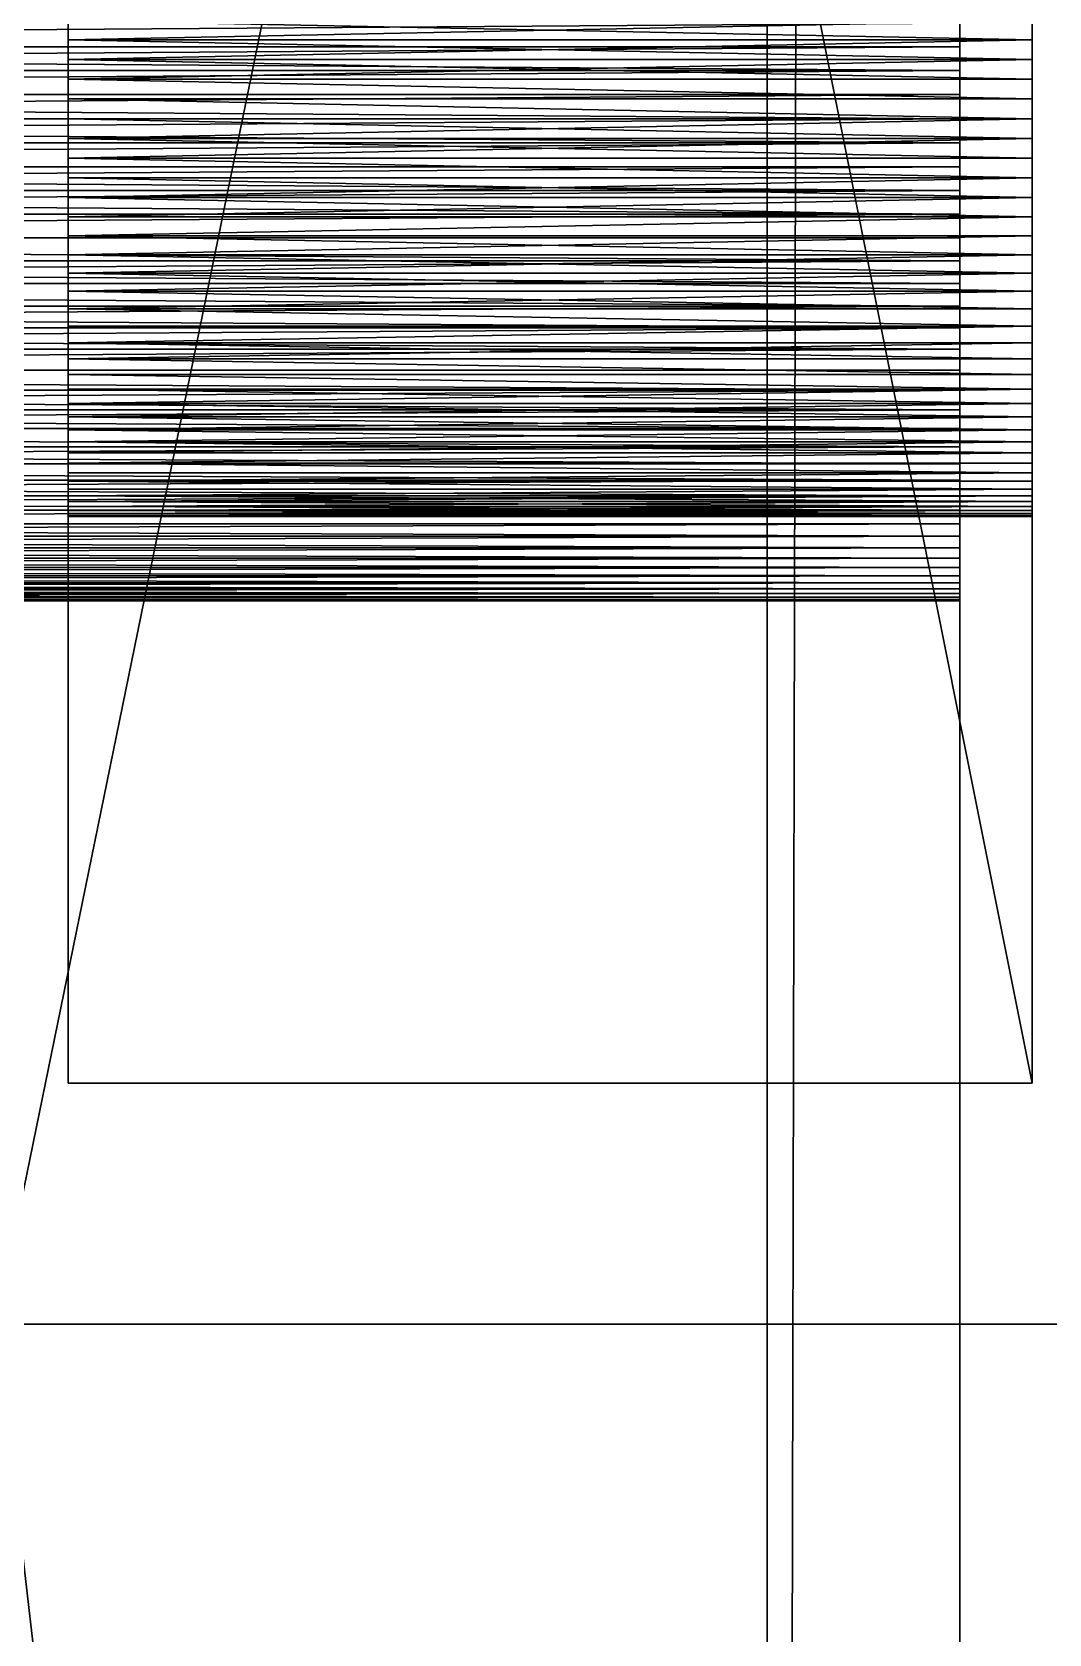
# Model space of a CAD drawing. Header units: millimetres. Extents: x 0 to 520, y -2 to 382.
# Drawn here: x 506.15 to 510.37, y 57.72 to 64.36 of the extents above; entities that cross this region are included whole.
import ezdxf

# ---------------------------------------------------------------- set-up
doc = ezdxf.new("R2010")
doc.units = ezdxf.units.MM

msp = doc.modelspace()

# ---------------------------------------------------------------- linework, layer by layer
at = {"layer": 'BRASS', "color": 52}
for points in [[(499.5, 359.5, 90), (520, 380, 90), (499.5, 20.5, 90)], [(499.5, 20.5, 90), (520, 380, 90), (520, 0, 90)], [(520, 380, 98), (510, 370, 98), (510, 10, 98)], [(520, 380, 98), (510, 10, 98), (520, 0, 98)], [(510, 370, 102.2), (509.2, 369.2, 102.2), (509.2, 10.8, 102.2)], [(510, 370, 102.2), (509.2, 10.8, 102.2), (510, 10, 102.2)], [(510, 10, 102.2), (510, 10, 98), (510, 370, 98)], [(510, 10, 102.2), (510, 370, 98), (510, 370, 102.2)], [(509.2, 369.2, 103), (10.8, 369.2, 103), (10.8, 10.8, 103)], [(509.2, 369.2, 103), (10.8, 10.8, 103), (509.2, 10.8, 103)], [(509.2, 10.8, 103), (509.2, 10.8, 102.2), (509.2, 369.2, 102.2)], [(509.2, 10.8, 103), (509.2, 369.2, 102.2), (509.2, 369.2, 103)], [(510.3, 60, 85), (510.3, 80, 85), (506.3, 80, 85)], [(506.3, 60, 85), (510.3, 60, 85), (506.3, 80, 85)], [(510.3, 80, 69), (510.3, 60, 69), (506.3, 80, 69)], [(510.3, 60, 69), (506.3, 60, 69), (506.3, 80, 69)], [(506.3, 80, 69), (506.3, 60, 69), (506.3, 64.3269, 70.3827)], [(506.3, 80, 69), (506.3, 64.3269, 70.3827), (506.3, 75.6731, 70.3827)], [(506.3, 80, 85), (506.3, 64.8604, 73.4079), (506.3, 60, 85)], [(510.3, 60, 69), (510.3, 80, 69), (510.3, 64.3269, 70.3827)], [(510.3, 64.3269, 70.3827), (510.3, 80, 69), (510.3, 75.6731, 70.3827)], [(510.3, 64.8604, 73.4079), (510.3, 80, 85), (510.3, 60, 85)], [(506.3, 75.6731, 70.3827), (506.3, 64.3269, 70.3827), (506.3, 64.4071, 70.401)], [(510.3, 64.3269, 70.3827), (510.3, 75.6731, 70.3827), (510.3, 64.4071, 70.401)], [(506.3, 60, 85), (506.3, 64.8604, 73.4079), (506.3, 64.7891, 73.4491)], [(510.3, 64.8604, 73.4079), (510.3, 60, 85), (510.3, 64.7891, 73.4491)], [(506.3, 60, 85), (506.3, 64.7891, 73.4491), (506.3, 64.7159, 73.4866)], [(510.3, 64.7891, 73.4491), (510.3, 60, 85), (510.3, 64.7159, 73.4866)], [(506.3, 60, 85), (506.3, 64.7159, 73.4866), (506.3, 64.6409, 73.5204)], [(510.3, 64.7159, 73.4866), (510.3, 60, 85), (510.3, 64.6409, 73.5204)], [(506.3, 60, 85), (506.3, 64.6409, 73.5204), (506.3, 64.5643, 73.5505)], [(510.3, 64.6409, 73.5204), (510.3, 60, 85), (510.3, 64.5643, 73.5505)], [(506.3, 60, 85), (506.3, 64.5643, 73.5505), (506.3, 64.4863, 73.5767)], [(510.3, 64.5643, 73.5505), (510.3, 60, 85), (510.3, 64.4863, 73.5767)], [(506.3, 60, 85), (506.3, 64.4863, 73.5767), (506.3, 64.4071, 73.599)], [(510.3, 64.4863, 73.5767), (510.3, 60, 85), (510.3, 64.4071, 73.599)], [(510.3, 64.3269, 73.6173), (506.3, 64.4071, 73.599), (510.3, 64.4071, 73.599)], [(506.3, 64.3269, 73.6173), (506.3, 64.4071, 73.599), (510.3, 64.3269, 73.6173)], [(510.3, 64.4071, 70.401), (506.3, 64.3269, 70.3827), (510.3, 64.3269, 70.3827)], [(506.3, 64.4071, 70.401), (506.3, 64.3269, 70.3827), (510.3, 64.4071, 70.401)], [(506.3, 60, 85), (506.3, 64.4071, 73.599), (506.3, 64.3269, 73.6173)], [(510.3, 64.4071, 73.599), (510.3, 60, 85), (510.3, 64.3269, 73.6173)], [(510.3, 64.2459, 73.6316), (506.3, 64.3269, 73.6173), (510.3, 64.3269, 73.6173)], [(506.3, 64.2459, 73.6316), (506.3, 64.3269, 73.6173), (510.3, 64.2459, 73.6316)], [(510.3, 64.3269, 70.3827), (506.3, 64.2459, 70.3684), (510.3, 64.2459, 70.3684)], [(506.3, 64.3269, 70.3827), (506.3, 64.2459, 70.3684), (510.3, 64.3269, 70.3827)], [(506.3, 64.3269, 70.3827), (506.3, 60, 69), (506.3, 64.2459, 70.3684)], [(506.3, 60, 85), (506.3, 64.3269, 73.6173), (506.3, 64.2459, 73.6316)], [(510.3, 60, 69), (510.3, 64.3269, 70.3827), (510.3, 64.2459, 70.3684)], [(510.3, 64.3269, 73.6173), (510.3, 60, 85), (510.3, 64.2459, 73.6316)], [(510.3, 64.1643, 73.6418), (506.3, 64.2459, 73.6316), (510.3, 64.2459, 73.6316)], [(506.3, 64.1643, 73.6418), (506.3, 64.2459, 73.6316), (510.3, 64.1643, 73.6418)], [(510.3, 64.2459, 70.3684), (506.3, 64.1643, 70.3582), (510.3, 64.1643, 70.3582)], [(506.3, 64.2459, 70.3684), (506.3, 64.1643, 70.3582), (510.3, 64.2459, 70.3684)], [(506.3, 64.2459, 70.3684), (506.3, 60, 69), (506.3, 64.1643, 70.3582)], [(506.3, 60, 85), (506.3, 64.2459, 73.6316), (506.3, 64.1643, 73.6418)], [(510.3, 60, 69), (510.3, 64.2459, 70.3684), (510.3, 64.1643, 70.3582)], [(510.3, 64.2459, 73.6316), (510.3, 60, 85), (510.3, 64.1643, 73.6418)], [(510.3, 64.0822, 73.6479), (506.3, 64.1643, 73.6418), (510.3, 64.1643, 73.6418)], [(506.3, 64.0822, 73.6479), (506.3, 64.1643, 73.6418), (510.3, 64.0822, 73.6479)], [(510.3, 64.1643, 70.3582), (506.3, 64.1643, 70.3582), (510.3, 64.0822, 70.3521)], [(506.3, 64.1643, 70.3582), (506.3, 64.0822, 70.3521), (510.3, 64.0822, 70.3521)], [(506.3, 64.1643, 70.3582), (506.3, 60, 69), (506.3, 64.0822, 70.3521)], [(506.3, 60, 85), (506.3, 64.1643, 73.6418), (506.3, 64.0822, 73.6479)], [(510.3, 60, 69), (510.3, 64.1643, 70.3582), (510.3, 64.0822, 70.3521)], [(510.3, 64.1643, 73.6418), (510.3, 60, 85), (510.3, 64.0822, 73.6479)], [(506.3, 64, 73.65), (506.3, 64.0822, 73.6479), (510.3, 64, 73.65)], [(510.3, 64, 73.65), (506.3, 64.0822, 73.6479), (510.3, 64.0822, 73.6479)], [(510.3, 64.0822, 70.3521), (506.3, 64.0822, 70.3521), (510.3, 64, 70.35)], [(506.3, 64.0822, 70.3521), (506.3, 64, 70.35), (510.3, 64, 70.35)], [(506.3, 64.0822, 70.3521), (506.3, 60, 69), (506.3, 64, 70.35)], [(506.3, 60, 85), (506.3, 64.0822, 73.6479), (506.3, 64, 73.65)], [(510.3, 60, 69), (510.3, 64.0822, 70.3521), (510.3, 64, 70.35)], [(510.3, 64.0822, 73.6479), (510.3, 60, 85), (510.3, 64, 73.65)], [(506.3, 64, 70.35), (506.3, 63.9178, 70.3521), (510.3, 64, 70.35)], [(510.3, 64, 70.35), (506.3, 63.9178, 70.3521), (510.3, 63.9178, 70.3521)], [(510.3, 63.9178, 73.6479), (506.3, 64, 73.65), (510.3, 64, 73.65)], [(506.3, 63.9178, 73.6479), (506.3, 64, 73.65), (510.3, 63.9178, 73.6479)], [(506.3, 64, 70.35), (506.3, 60, 69), (506.3, 63.9178, 70.3521)], [(506.3, 60, 85), (506.3, 64, 73.65), (506.3, 63.9178, 73.6479)], [(510.3, 60, 69), (510.3, 64, 70.35), (510.3, 63.9178, 70.3521)], [(510.3, 64, 73.65), (510.3, 60, 85), (510.3, 63.9178, 73.6479)], [(506.3, 63.9178, 70.3521), (506.3, 63.8357, 70.3582), (510.3, 63.9178, 70.3521)], [(510.3, 63.9178, 70.3521), (506.3, 63.8357, 70.3582), (510.3, 63.8357, 70.3582)], [(506.3, 63.8357, 73.6418), (506.3, 63.9178, 73.6479), (510.3, 63.8357, 73.6418)], [(510.3, 63.8357, 73.6418), (506.3, 63.9178, 73.6479), (510.3, 63.9178, 73.6479)], [(506.3, 63.9178, 70.3521), (506.3, 60, 69), (506.3, 63.8357, 70.3582)], [(506.3, 60, 85), (506.3, 63.9178, 73.6479), (506.3, 63.8357, 73.6418)], [(510.3, 60, 69), (510.3, 63.9178, 70.3521), (510.3, 63.8357, 70.3582)], [(510.3, 63.9178, 73.6479), (510.3, 60, 85), (510.3, 63.8357, 73.6418)], [(510.3, 63.8357, 70.3582), (506.3, 63.8357, 70.3582), (510.3, 63.7541, 70.3684)], [(506.3, 63.8357, 70.3582), (506.3, 63.7541, 70.3684), (510.3, 63.7541, 70.3684)], [(510.3, 63.7541, 73.6316), (506.3, 63.8357, 73.6418), (510.3, 63.8357, 73.6418)], [(506.3, 63.7541, 73.6316), (506.3, 63.8357, 73.6418), (510.3, 63.7541, 73.6316)], [(506.3, 63.8357, 70.3582), (506.3, 60, 69), (506.3, 63.7541, 70.3684)], [(506.3, 60, 85), (506.3, 63.8357, 73.6418), (506.3, 63.7541, 73.6316)], [(510.3, 60, 69), (510.3, 63.8357, 70.3582), (510.3, 63.7541, 70.3684)], [(510.3, 63.8357, 73.6418), (510.3, 60, 85), (510.3, 63.7541, 73.6316)], [(506.3, 63.7541, 70.3684), (506.3, 63.6731, 70.3827), (510.3, 63.7541, 70.3684)], [(510.3, 63.7541, 70.3684), (506.3, 63.6731, 70.3827), (510.3, 63.6731, 70.3827)], [(506.3, 63.6731, 73.6173), (506.3, 63.7541, 73.6316), (510.3, 63.6731, 73.6173)], [(510.3, 63.6731, 73.6173), (506.3, 63.7541, 73.6316), (510.3, 63.7541, 73.6316)], [(506.3, 63.7541, 70.3684), (506.3, 60, 69), (506.3, 63.6731, 70.3827)], [(506.3, 60, 85), (506.3, 63.7541, 73.6316), (506.3, 63.6731, 73.6173)], [(510.3, 60, 69), (510.3, 63.7541, 70.3684), (510.3, 63.6731, 70.3827)], [(510.3, 63.7541, 73.6316), (510.3, 60, 85), (510.3, 63.6731, 73.6173)], [(506.3, 63.6731, 70.3827), (506.3, 63.5929, 70.401), (510.3, 63.6731, 70.3827)], [(510.3, 63.6731, 70.3827), (506.3, 63.5929, 70.401), (510.3, 63.5929, 70.401)], [(506.3, 63.5929, 73.599), (506.3, 63.6731, 73.6173), (510.3, 63.5929, 73.599)], [(510.3, 63.5929, 73.599), (506.3, 63.6731, 73.6173), (510.3, 63.6731, 73.6173)], [(506.3, 63.6731, 70.3827), (506.3, 60, 69), (506.3, 63.5929, 70.401)], [(506.3, 60, 85), (506.3, 63.6731, 73.6173), (506.3, 63.5929, 73.599)], [(510.3, 60, 69), (510.3, 63.6731, 70.3827), (510.3, 63.5929, 70.401)], [(510.3, 63.6731, 73.6173), (510.3, 60, 85), (510.3, 63.5929, 73.599)], [(506.3, 63.5929, 70.401), (506.3, 63.5137, 70.4233), (510.3, 63.5929, 70.401)], [(510.3, 63.5929, 70.401), (506.3, 63.5137, 70.4233), (510.3, 63.5137, 70.4233)], [(510.3, 63.5137, 73.5767), (506.3, 63.5137, 73.5767), (510.3, 63.5929, 73.599)], [(506.3, 63.5137, 73.5767), (506.3, 63.5929, 73.599), (510.3, 63.5929, 73.599)], [(506.3, 63.5929, 70.401), (506.3, 60, 69), (506.3, 63.5137, 70.4233)], [(506.3, 60, 85), (506.3, 63.5929, 73.599), (506.3, 63.5137, 73.5767)], [(510.3, 60, 69), (510.3, 63.5929, 70.401), (510.3, 63.5137, 70.4233)], [(510.3, 63.5929, 73.599), (510.3, 60, 85), (510.3, 63.5137, 73.5767)], [(506.3, 63.5137, 70.4233), (506.3, 63.4357, 70.4495), (510.3, 63.5137, 70.4233)], [(510.3, 63.5137, 70.4233), (506.3, 63.4357, 70.4495), (510.3, 63.4357, 70.4495)], [(506.3, 63.4357, 73.5505), (506.3, 63.5137, 73.5767), (510.3, 63.4357, 73.5505)], [(510.3, 63.4357, 73.5505), (506.3, 63.5137, 73.5767), (510.3, 63.5137, 73.5767)], [(506.3, 63.5137, 70.4233), (506.3, 60, 69), (506.3, 63.4357, 70.4495)], [(506.3, 60, 85), (506.3, 63.5137, 73.5767), (506.3, 63.4357, 73.5505)], [(510.3, 60, 69), (510.3, 63.5137, 70.4233), (510.3, 63.4357, 70.4495)], [(510.3, 63.5137, 73.5767), (510.3, 60, 85), (510.3, 63.4357, 73.5505)], [(506.3, 63.4357, 70.4495), (506.3, 63.3591, 70.4796), (510.3, 63.4357, 70.4495)], [(510.3, 63.4357, 70.4495), (506.3, 63.3591, 70.4796), (510.3, 63.3591, 70.4796)], [(506.3, 63.3591, 73.5204), (506.3, 63.4357, 73.5505), (510.3, 63.3591, 73.5204)], [(510.3, 63.3591, 73.5204), (506.3, 63.4357, 73.5505), (510.3, 63.4357, 73.5505)], [(506.3, 63.4357, 70.4495), (506.3, 60, 69), (506.3, 63.3591, 70.4796)], [(506.3, 60, 85), (506.3, 63.4357, 73.5505), (506.3, 63.3591, 73.5204)], [(510.3, 60, 69), (510.3, 63.4357, 70.4495), (510.3, 63.3591, 70.4796)], [(510.3, 63.4357, 73.5505), (510.3, 60, 85), (510.3, 63.3591, 73.5204)], [(510.3, 63.3591, 70.4796), (506.3, 63.3591, 70.4796), (510.3, 63.2841, 70.5134)], [(506.3, 63.3591, 70.4796), (506.3, 63.2841, 70.5134), (510.3, 63.2841, 70.5134)], [(510.3, 63.2841, 73.4866), (506.3, 63.2841, 73.4866), (510.3, 63.3591, 73.5204)], [(506.3, 63.2841, 73.4866), (506.3, 63.3591, 73.5204), (510.3, 63.3591, 73.5204)], [(506.3, 63.3591, 70.4796), (506.3, 60, 69), (506.3, 63.2841, 70.5134)], [(506.3, 60, 85), (506.3, 63.3591, 73.5204), (506.3, 63.2841, 73.4866)], [(510.3, 60, 69), (510.3, 63.3591, 70.4796), (510.3, 63.2841, 70.5134)], [(510.3, 63.3591, 73.5204), (510.3, 60, 85), (510.3, 63.2841, 73.4866)], [(506.3, 63.2841, 70.5134), (506.3, 63.2109, 70.5509), (510.3, 63.2841, 70.5134)], [(510.3, 63.2841, 70.5134), (506.3, 63.2109, 70.5509), (510.3, 63.2109, 70.5509)], [(506.3, 63.2109, 73.4491), (506.3, 63.2841, 73.4866), (510.3, 63.2109, 73.4491)], [(510.3, 63.2109, 73.4491), (506.3, 63.2841, 73.4866), (510.3, 63.2841, 73.4866)], [(506.3, 63.2841, 70.5134), (506.3, 60, 69), (506.3, 63.2109, 70.5509)], [(506.3, 60, 85), (506.3, 63.2841, 73.4866), (506.3, 63.2109, 73.4491)], [(510.3, 60, 69), (510.3, 63.2841, 70.5134), (510.3, 63.2109, 70.5509)], [(510.3, 63.2841, 73.4866), (510.3, 60, 85), (510.3, 63.2109, 73.4491)], [(510.3, 63.2109, 70.5509), (506.3, 63.2109, 70.5509), (510.3, 63.1396, 70.5921)], [(506.3, 63.2109, 70.5509), (506.3, 63.1396, 70.5921), (510.3, 63.1396, 70.5921)], [(506.3, 63.1396, 73.4079), (506.3, 63.2109, 73.4491), (510.3, 63.1396, 73.4079)], [(510.3, 63.1396, 73.4079), (506.3, 63.2109, 73.4491), (510.3, 63.2109, 73.4491)], [(506.3, 63.2109, 70.5509), (506.3, 60, 69), (506.3, 63.1396, 70.5921)], [(506.3, 60, 85), (506.3, 63.2109, 73.4491), (506.3, 63.1396, 73.4079)], [(510.3, 60, 69), (510.3, 63.2109, 70.5509), (510.3, 63.1396, 70.5921)], [(510.3, 63.2109, 73.4491), (510.3, 60, 85), (510.3, 63.1396, 73.4079)], [(510.3, 63.1396, 70.5921), (506.3, 63.0705, 70.6367), (510.3, 63.0705, 70.6367)], [(506.3, 63.1396, 70.5921), (506.3, 63.0705, 70.6367), (510.3, 63.1396, 70.5921)], [(510.3, 63.0705, 73.3633), (506.3, 63.0705, 73.3633), (510.3, 63.1396, 73.4079)], [(506.3, 63.0705, 73.3633), (506.3, 63.1396, 73.4079), (510.3, 63.1396, 73.4079)], [(506.3, 63.1396, 70.5921), (506.3, 60, 69), (506.3, 63.0705, 70.6367)], [(506.3, 60, 85), (506.3, 63.1396, 73.4079), (506.3, 63.0705, 73.3633)], [(510.3, 60, 69), (510.3, 63.1396, 70.5921), (510.3, 63.0705, 70.6367)], [(510.3, 63.1396, 73.4079), (510.3, 60, 85), (510.3, 63.0705, 73.3633)], [(510.3, 63.0705, 70.6367), (506.3, 63.0037, 70.6847), (510.3, 63.0037, 70.6847)], [(506.3, 63.0705, 70.6367), (506.3, 63.0037, 70.6847), (510.3, 63.0705, 70.6367)], [(506.3, 63.0037, 73.3153), (506.3, 63.0705, 73.3633), (510.3, 63.0037, 73.3153)], [(510.3, 63.0037, 73.3153), (506.3, 63.0705, 73.3633), (510.3, 63.0705, 73.3633)], [(506.3, 63.0705, 70.6367), (506.3, 60, 69), (506.3, 63.0037, 70.6847)], [(506.3, 60, 85), (506.3, 63.0705, 73.3633), (506.3, 63.0037, 73.3153)], [(510.3, 60, 69), (510.3, 63.0705, 70.6367), (510.3, 63.0037, 70.6847)], [(510.3, 63.0705, 73.3633), (510.3, 60, 85), (510.3, 63.0037, 73.3153)], [(510.3, 63.0037, 70.6847), (506.3, 63.0037, 70.6847), (510.3, 62.9394, 70.736)], [(506.3, 63.0037, 70.6847), (506.3, 62.9394, 70.736), (510.3, 62.9394, 70.736)], [(506.3, 62.9394, 73.264), (506.3, 63.0037, 73.3153), (510.3, 62.9394, 73.264)], [(510.3, 62.9394, 73.264), (506.3, 63.0037, 73.3153), (510.3, 63.0037, 73.3153)], [(506.3, 63.0037, 70.6847), (506.3, 60, 69), (506.3, 62.9394, 70.736)], [(506.3, 60, 85), (506.3, 63.0037, 73.3153), (506.3, 62.9394, 73.264)], [(510.3, 60, 69), (510.3, 63.0037, 70.6847), (510.3, 62.9394, 70.736)], [(510.3, 63.0037, 73.3153), (510.3, 60, 85), (510.3, 62.9394, 73.264)], [(510.3, 62.9394, 70.736), (506.3, 62.9394, 70.736), (510.3, 62.8777, 70.7905)], [(506.3, 62.9394, 70.736), (506.3, 62.8777, 70.7905), (510.3, 62.8777, 70.7905)], [(506.3, 62.8777, 73.2095), (506.3, 62.9394, 73.264), (510.3, 62.8777, 73.2095)], [(510.3, 62.8777, 73.2095), (506.3, 62.9394, 73.264), (510.3, 62.9394, 73.264)], [(506.3, 62.9394, 70.736), (506.3, 60, 69), (506.3, 62.8777, 70.7905)], [(506.3, 60, 85), (506.3, 62.9394, 73.264), (506.3, 62.8777, 73.2095)], [(510.3, 60, 69), (510.3, 62.9394, 70.736), (510.3, 62.8777, 70.7905)], [(510.3, 62.9394, 73.264), (510.3, 60, 85), (510.3, 62.8777, 73.2095)], [(510.3, 62.8777, 70.7905), (506.3, 62.8188, 70.8479), (510.3, 62.8188, 70.8479)], [(506.3, 62.8777, 70.7905), (506.3, 62.8188, 70.8479), (510.3, 62.8777, 70.7905)], [(510.3, 62.8188, 73.1521), (506.3, 62.8777, 73.2095), (510.3, 62.8777, 73.2095)], [(506.3, 62.8188, 73.1521), (506.3, 62.8777, 73.2095), (510.3, 62.8188, 73.1521)], [(506.3, 62.8777, 70.7905), (506.3, 60, 69), (506.3, 62.8188, 70.8479)], [(506.3, 60, 85), (506.3, 62.8777, 73.2095), (506.3, 62.8188, 73.1521)], [(510.3, 60, 69), (510.3, 62.8777, 70.7905), (510.3, 62.8188, 70.8479)], [(510.3, 62.8777, 73.2095), (510.3, 60, 85), (510.3, 62.8188, 73.1521)], [(510.3, 62.8188, 70.8479), (506.3, 62.7629, 70.9082), (510.3, 62.7629, 70.9082)], [(506.3, 62.8188, 70.8479), (506.3, 62.7629, 70.9082), (510.3, 62.8188, 70.8479)], [(510.3, 62.7629, 73.0918), (506.3, 62.8188, 73.1521), (510.3, 62.8188, 73.1521)], [(506.3, 62.7629, 73.0918), (506.3, 62.8188, 73.1521), (510.3, 62.7629, 73.0918)], [(506.3, 62.7629, 70.9082), (506.3, 62.8188, 70.8479), (506.3, 60, 69)], [(506.3, 60, 85), (506.3, 62.8188, 73.1521), (506.3, 62.7629, 73.0918)], [(510.3, 62.8188, 70.8479), (510.3, 62.7629, 70.9082), (510.3, 60, 69)], [(510.3, 62.8188, 73.1521), (510.3, 60, 85), (510.3, 62.7629, 73.0918)], [(510.3, 62.7629, 70.9082), (506.3, 62.71, 70.9712), (510.3, 62.71, 70.9712)], [(506.3, 62.7629, 70.9082), (506.3, 62.71, 70.9712), (510.3, 62.7629, 70.9082)], [(510.3, 62.71, 73.0288), (506.3, 62.7629, 73.0918), (510.3, 62.7629, 73.0918)], [(506.3, 62.71, 73.0288), (506.3, 62.7629, 73.0918), (510.3, 62.71, 73.0288)], [(506.3, 62.71, 70.9712), (506.3, 62.7629, 70.9082), (506.3, 60, 69)], [(506.3, 60, 85), (506.3, 62.7629, 73.0918), (506.3, 62.71, 73.0288)], [(510.3, 62.7629, 70.9082), (510.3, 62.71, 70.9712), (510.3, 60, 69)], [(510.3, 62.7629, 73.0918), (510.3, 60, 85), (510.3, 62.71, 73.0288)], [(510.3, 62.71, 70.9712), (506.3, 62.6603, 71.0368), (510.3, 62.6603, 71.0368)], [(506.3, 62.71, 70.9712), (506.3, 62.6603, 71.0368), (510.3, 62.71, 70.9712)], [(510.3, 62.6603, 72.9632), (506.3, 62.71, 73.0288), (510.3, 62.71, 73.0288)], [(506.3, 62.6603, 72.9632), (506.3, 62.71, 73.0288), (510.3, 62.6603, 72.9632)], [(506.3, 62.6603, 71.0368), (506.3, 62.71, 70.9712), (506.3, 60, 69)], [(506.3, 60, 85), (506.3, 62.71, 73.0288), (506.3, 62.6603, 72.9632)], [(510.3, 62.6603, 71.0368), (506.3, 62.614, 71.1048), (510.3, 62.614, 71.1048)], [(506.3, 62.6603, 71.0368), (506.3, 62.614, 71.1048), (510.3, 62.6603, 71.0368)], [(510.3, 62.614, 72.8952), (506.3, 62.6603, 72.9632), (510.3, 62.6603, 72.9632)], [(506.3, 62.614, 72.8952), (506.3, 62.6603, 72.9632), (510.3, 62.614, 72.8952)], [(506.3, 62.614, 71.1048), (506.3, 62.6603, 71.0368), (506.3, 60, 69)], [(506.3, 60, 85), (506.3, 62.6603, 72.9632), (506.3, 62.614, 72.8952)], [(510.3, 62.71, 70.9712), (510.3, 62.6603, 71.0368), (510.3, 60, 69)], [(510.3, 62.71, 73.0288), (510.3, 60, 85), (510.3, 62.6603, 72.9632)], [(510.3, 62.6603, 71.0368), (510.3, 62.614, 71.1048), (510.3, 60, 69)], [(510.3, 62.6603, 72.9632), (510.3, 60, 85), (510.3, 62.614, 72.8952)], [(510.3, 62.614, 71.1048), (506.3, 62.5711, 71.175), (510.3, 62.5711, 71.175)], [(506.3, 62.614, 71.1048), (506.3, 62.5711, 71.175), (510.3, 62.614, 71.1048)], [(510.3, 62.5711, 72.825), (506.3, 62.5711, 72.825), (510.3, 62.614, 72.8952)], [(506.3, 62.5711, 72.825), (506.3, 62.614, 72.8952), (510.3, 62.614, 72.8952)], [(506.3, 62.5711, 71.175), (506.3, 62.614, 71.1048), (506.3, 60, 69)], [(506.3, 60, 85), (506.3, 62.614, 72.8952), (506.3, 62.5711, 72.825)], [(510.3, 62.614, 71.1048), (510.3, 62.5711, 71.175), (510.3, 60, 69)], [(510.3, 62.614, 72.8952), (510.3, 60, 85), (510.3, 62.5711, 72.825)], [(510.3, 62.5711, 71.175), (506.3, 62.5711, 71.175), (510.3, 62.5317, 71.2473)], [(506.3, 62.5711, 71.175), (506.3, 62.5317, 71.2473), (510.3, 62.5317, 71.2473)], [(510.3, 62.5317, 72.7527), (506.3, 62.5711, 72.825), (510.3, 62.5711, 72.825)], [(506.3, 62.5317, 72.7527), (506.3, 62.5711, 72.825), (510.3, 62.5317, 72.7527)], [(506.3, 62.5317, 71.2473), (506.3, 62.5711, 71.175), (506.3, 60, 69)], [(506.3, 60, 85), (506.3, 62.5711, 72.825), (506.3, 62.5317, 72.7527)], [(510.3, 62.5317, 71.2473), (506.3, 62.496, 71.3214), (510.3, 62.496, 71.3214)], [(506.3, 62.5317, 71.2473), (506.3, 62.496, 71.3214), (510.3, 62.5317, 71.2473)], [(510.3, 62.496, 72.6786), (506.3, 62.496, 72.6786), (510.3, 62.5317, 72.7527)], [(506.3, 62.496, 72.6786), (506.3, 62.5317, 72.7527), (510.3, 62.5317, 72.7527)], [(506.3, 62.496, 71.3214), (506.3, 62.5317, 71.2473), (506.3, 60, 69)], [(506.3, 60, 85), (506.3, 62.5317, 72.7527), (506.3, 62.496, 72.6786)], [(510.3, 62.5711, 71.175), (510.3, 62.5317, 71.2473), (510.3, 60, 69)], [(510.3, 62.5711, 72.825), (510.3, 60, 85), (510.3, 62.5317, 72.7527)], [(510.3, 62.5317, 71.2473), (510.3, 62.496, 71.3214), (510.3, 60, 69)], [(510.3, 62.5317, 72.7527), (510.3, 60, 85), (510.3, 62.496, 72.6786)], [(510.3, 62.496, 71.3214), (506.3, 62.496, 71.3214), (510.3, 62.4641, 71.3972)], [(506.3, 62.496, 71.3214), (506.3, 62.4641, 71.3972), (510.3, 62.4641, 71.3972)], [(510.3, 62.4641, 72.6028), (506.3, 62.496, 72.6786), (510.3, 62.496, 72.6786)], [(506.3, 62.4641, 72.6028), (506.3, 62.496, 72.6786), (510.3, 62.4641, 72.6028)], [(506.3, 62.4641, 71.3972), (506.3, 62.496, 71.3214), (506.3, 60, 69)], [(506.3, 62.496, 72.6786), (506.3, 62.4641, 72.6028), (506.3, 60, 69)], [(506.3, 60, 85), (506.3, 62.496, 72.6786), (506.3, 60, 69)], [(506.3, 62.4641, 71.3972), (506.3, 62.4359, 71.4745), (510.3, 62.4641, 71.3972)], [(510.3, 62.4641, 71.3972), (506.3, 62.4359, 71.4745), (510.3, 62.4359, 71.4745)], [(510.3, 62.4359, 72.5255), (506.3, 62.4359, 72.5255), (510.3, 62.4641, 72.6028)], [(506.3, 62.4359, 72.5255), (506.3, 62.4641, 72.6028), (510.3, 62.4641, 72.6028)], [(506.3, 62.4359, 71.4745), (506.3, 62.4641, 71.3972), (506.3, 60, 69)], [(506.3, 62.4641, 72.6028), (506.3, 62.4359, 72.5255), (506.3, 60, 69)], [(510.3, 62.496, 71.3214), (510.3, 62.4641, 71.3972), (510.3, 60, 69)], [(510.3, 62.4641, 72.6028), (510.3, 62.496, 72.6786), (510.3, 60, 69)], [(510.3, 62.496, 72.6786), (510.3, 60, 85), (510.3, 60, 69)], [(510.3, 62.4641, 71.3972), (510.3, 62.4359, 71.4745), (510.3, 60, 69)], [(510.3, 62.4359, 72.5255), (510.3, 62.4641, 72.6028), (510.3, 60, 69)], [(506.3, 62.4359, 71.4745), (506.3, 62.4117, 71.5531), (510.3, 62.4359, 71.4745)], [(510.3, 62.4359, 71.4745), (506.3, 62.4117, 71.5531), (510.3, 62.4117, 71.5531)], [(510.3, 62.4117, 72.4469), (506.3, 62.4359, 72.5255), (510.3, 62.4359, 72.5255)], [(506.3, 62.4117, 72.4469), (506.3, 62.4359, 72.5255), (510.3, 62.4117, 72.4469)], [(506.3, 62.4117, 71.5531), (506.3, 62.4359, 71.4745), (506.3, 60, 69)], [(506.3, 62.4359, 72.5255), (506.3, 62.4117, 72.4469), (506.3, 60, 69)], [(506.3, 62.4117, 71.5531), (506.3, 62.3914, 71.6328), (510.3, 62.4117, 71.5531)], [(510.3, 62.4117, 71.5531), (506.3, 62.3914, 71.6328), (510.3, 62.3914, 71.6328)], [(510.3, 62.3914, 72.3672), (506.3, 62.4117, 72.4469), (510.3, 62.4117, 72.4469)], [(506.3, 62.3914, 72.3672), (506.3, 62.4117, 72.4469), (510.3, 62.3914, 72.3672)], [(506.3, 62.3914, 71.6328), (506.3, 62.4117, 71.5531), (506.3, 60, 69)], [(506.3, 62.4117, 72.4469), (506.3, 62.3914, 72.3672), (506.3, 60, 69)], [(506.3, 62.3914, 71.6328), (506.3, 62.3751, 71.7135), (510.3, 62.3914, 71.6328)], [(510.3, 62.3914, 71.6328), (506.3, 62.3751, 71.7135), (510.3, 62.3751, 71.7135)], [(510.3, 62.3751, 72.2865), (506.3, 62.3751, 72.2865), (510.3, 62.3914, 72.3672)], [(506.3, 62.3751, 72.2865), (506.3, 62.3914, 72.3672), (510.3, 62.3914, 72.3672)], [(506.3, 62.3751, 71.7135), (506.3, 62.3914, 71.6328), (506.3, 60, 69)], [(506.3, 62.3914, 72.3672), (506.3, 62.3751, 72.2865), (506.3, 60, 69)], [(510.3, 62.4359, 71.4745), (510.3, 62.4117, 71.5531), (510.3, 60, 69)], [(510.3, 62.4117, 72.4469), (510.3, 62.4359, 72.5255), (510.3, 60, 69)], [(510.3, 62.4117, 71.5531), (510.3, 62.3914, 71.6328), (510.3, 60, 69)], [(510.3, 62.3914, 72.3672), (510.3, 62.4117, 72.4469), (510.3, 60, 69)], [(510.3, 62.3914, 71.6328), (510.3, 62.3751, 71.7135), (510.3, 60, 69)], [(510.3, 62.3751, 72.2865), (510.3, 62.3914, 72.3672), (510.3, 60, 69)], [(510.3, 62.3751, 71.7135), (506.3, 62.3628, 71.7948), (510.3, 62.3628, 71.7948)], [(506.3, 62.3751, 71.7135), (506.3, 62.3628, 71.7948), (510.3, 62.3751, 71.7135)], [(510.3, 62.3628, 72.2052), (506.3, 62.3751, 72.2865), (510.3, 62.3751, 72.2865)], [(506.3, 62.3628, 72.2052), (506.3, 62.3751, 72.2865), (510.3, 62.3628, 72.2052)], [(506.3, 62.3628, 71.7948), (506.3, 62.3751, 71.7135), (506.3, 60, 69)], [(506.3, 62.3751, 72.2865), (506.3, 62.3628, 72.2052), (506.3, 60, 69)], [(510.3, 62.3628, 71.7948), (506.3, 62.3546, 71.8767), (510.3, 62.3546, 71.8767)], [(506.3, 62.3628, 71.7948), (506.3, 62.3546, 71.8767), (510.3, 62.3628, 71.7948)], [(510.3, 62.3546, 72.1233), (506.3, 62.3628, 72.2052), (510.3, 62.3628, 72.2052)], [(506.3, 62.3546, 72.1233), (506.3, 62.3628, 72.2052), (510.3, 62.3546, 72.1233)], [(506.3, 62.3546, 71.8767), (506.3, 62.3628, 71.7948), (506.3, 60, 69)], [(506.3, 62.3628, 72.2052), (506.3, 62.3546, 72.1233), (506.3, 60, 69)], [(510.3, 62.3546, 71.8767), (506.3, 62.3505, 71.9589), (510.3, 62.3505, 71.9589)], [(506.3, 62.3546, 71.8767), (506.3, 62.3505, 71.9589), (510.3, 62.3546, 71.8767)], [(510.3, 62.3505, 72.0411), (506.3, 62.3546, 72.1233), (510.3, 62.3546, 72.1233)], [(506.3, 62.3505, 72.0411), (506.3, 62.3546, 72.1233), (510.3, 62.3505, 72.0411)], [(506.3, 62.3505, 71.9589), (506.3, 62.3546, 71.8767), (506.3, 60, 69)], [(506.3, 62.3546, 72.1233), (506.3, 62.3505, 72.0411), (506.3, 60, 69)], [(510.3, 62.3505, 71.9589), (506.3, 62.3505, 72.0411), (510.3, 62.3505, 72.0411)], [(506.3, 62.3505, 71.9589), (506.3, 62.3505, 72.0411), (510.3, 62.3505, 71.9589)], [(506.3, 62.3505, 72.0411), (506.3, 62.3505, 71.9589), (506.3, 60, 69)], [(510.3, 62.3751, 71.7135), (510.3, 62.3628, 71.7948), (510.3, 60, 69)], [(510.3, 62.3628, 72.2052), (510.3, 62.3751, 72.2865), (510.3, 60, 69)], [(510.3, 62.3628, 71.7948), (510.3, 62.3546, 71.8767), (510.3, 60, 69)], [(510.3, 62.3546, 72.1233), (510.3, 62.3628, 72.2052), (510.3, 60, 69)], [(510.3, 62.3546, 71.8767), (510.3, 62.3505, 71.9589), (510.3, 60, 69)], [(510.3, 62.3505, 72.0411), (510.3, 62.3546, 72.1233), (510.3, 60, 69)], [(510.3, 62.3505, 71.9589), (510.3, 62.3505, 72.0411), (510.3, 60, 69)], [(506.3, 60, 85), (506.3, 60, 69), (510.3, 60, 69)], [(506.3, 60, 85), (510.3, 60, 69), (510.3, 60, 85)]]:
    msp.add_3dface(points, dxfattribs=at)
at = {"layer": 'STEEL', "color": 8}
for points in [[(510, 64.0997, 70.0025), (510, 64.5895, 70.0889), (510, 64, 70)], [(510, 64.3963, 70.0397), (510, 64.5895, 70.0889), (510, 64.0997, 70.0025)], [(510, 64, 70), (510, 64.5895, 73.9111), (510, 64.2981, 73.9777)], [(510, 64.5895, 70.0889), (510, 64.5895, 73.9111), (510, 64, 70)], [(510, 64.2981, 73.9777), (510, 64.5895, 73.9111), (510, 64.4935, 73.9382)], [(510, 64.2981, 73.9777), (510, 64.4935, 73.9382), (510, 64.3963, 73.9603)], [(496, 64.2981, 73.9777), (510, 64.2981, 73.9777), (510, 64.3963, 73.9603)], [(496, 64.3963, 73.9603), (496, 64.2981, 73.9777), (510, 64.3963, 73.9603)], [(496, 64.2981, 70.0223), (510, 64.3963, 70.0397), (510, 64.2981, 70.0223)], [(496, 64.2981, 70.0223), (496, 64.3963, 70.0397), (510, 64.3963, 70.0397)], [(510, 64.2981, 70.0223), (510, 64.3963, 70.0397), (510, 64.0997, 70.0025)], [(496, 64.1991, 73.9901), (510, 64.1991, 73.9901), (510, 64.2981, 73.9777)], [(496, 64.2981, 73.9777), (496, 64.1991, 73.9901), (510, 64.2981, 73.9777)], [(496, 64.2981, 70.0223), (510, 64.2981, 70.0223), (510, 64.1991, 70.0099)], [(496, 64.1991, 70.0099), (496, 64.2981, 70.0223), (510, 64.1991, 70.0099)], [(510, 64.1991, 70.0099), (510, 64.2981, 70.0223), (510, 64.0997, 70.0025)], [(510, 64.0997, 73.9975), (510, 64.2981, 73.9777), (510, 64.1991, 73.9901)], [(510, 63.4105, 70.0889), (510, 64.2981, 73.9777), (510, 64.0997, 73.9975)], [(510, 64, 70), (510, 64.2981, 73.9777), (510, 63.9003, 70.0025)], [(510, 63.9003, 70.0025), (510, 64.2981, 73.9777), (510, 63.8009, 70.0099)], [(510, 63.8009, 70.0099), (510, 64.2981, 73.9777), (510, 63.7019, 70.0223)], [(510, 63.7019, 70.0223), (510, 64.2981, 73.9777), (510, 63.6037, 70.0397)], [(510, 63.6037, 70.0397), (510, 64.2981, 73.9777), (510, 63.5065, 70.0618)], [(510, 63.5065, 70.0618), (510, 64.2981, 73.9777), (510, 63.4105, 70.0889)], [(496, 64.0997, 73.9975), (510, 64.0997, 73.9975), (510, 64.1991, 73.9901)], [(496, 64.1991, 73.9901), (496, 64.0997, 73.9975), (510, 64.1991, 73.9901)], [(496, 64.0997, 70.0025), (496, 64.1991, 70.0099), (510, 64.1991, 70.0099)], [(496, 64.0997, 70.0025), (510, 64.1991, 70.0099), (510, 64.0997, 70.0025)], [(496, 64.0997, 73.9975), (496, 64, 74), (510, 64, 74)], [(496, 64.0997, 73.9975), (510, 64, 74), (510, 64.0997, 73.9975)], [(496, 64, 70), (496, 64.0997, 70.0025), (510, 64.0997, 70.0025)], [(496, 64, 70), (510, 64.0997, 70.0025), (510, 64, 70)], [(510, 63.2231, 70.157), (510, 64.0997, 73.9975), (510, 63.8009, 73.9901)], [(510, 63.4105, 70.0889), (510, 64.0997, 73.9975), (510, 63.316, 70.1206)], [(510, 63.316, 70.1206), (510, 64.0997, 73.9975), (510, 63.2231, 70.157)], [(510, 63.8009, 73.9901), (510, 64.0997, 73.9975), (510, 64, 74)], [(496, 63.9003, 70.0025), (496, 64, 70), (510, 64, 70)], [(496, 63.9003, 70.0025), (510, 64, 70), (510, 63.9003, 70.0025)], [(496, 64, 74), (510, 63.9003, 73.9975), (510, 64, 74)], [(496, 64, 74), (496, 63.9003, 73.9975), (510, 63.9003, 73.9975)], [(510, 63.8009, 73.9901), (510, 64, 74), (510, 63.9003, 73.9975)], [(496, 63.8009, 70.0099), (496, 63.9003, 70.0025), (510, 63.9003, 70.0025)], [(496, 63.8009, 70.0099), (510, 63.9003, 70.0025), (510, 63.8009, 70.0099)], [(496, 63.8009, 73.9901), (510, 63.8009, 73.9901), (510, 63.9003, 73.9975)], [(496, 63.9003, 73.9975), (496, 63.8009, 73.9901), (510, 63.9003, 73.9975)], [(496, 63.7019, 70.0223), (496, 63.8009, 70.0099), (510, 63.8009, 70.0099)], [(496, 63.7019, 70.0223), (510, 63.8009, 70.0099), (510, 63.7019, 70.0223)], [(496, 63.8009, 73.9901), (510, 63.7019, 73.9777), (510, 63.8009, 73.9901)], [(496, 63.8009, 73.9901), (496, 63.7019, 73.9777), (510, 63.7019, 73.9777)], [(510, 62.9571, 73.7066), (510, 63.8009, 73.9901), (510, 63.316, 73.8794)], [(510, 62.5683, 70.6035), (510, 63.8009, 73.9901), (510, 62.9571, 73.7066)], [(510, 63.1322, 70.1981), (510, 63.8009, 73.9901), (510, 62.5683, 70.6035)], [(510, 63.316, 73.8794), (510, 63.8009, 73.9901), (510, 63.7019, 73.9777)], [(510, 63.2231, 70.157), (510, 63.8009, 73.9901), (510, 63.1322, 70.1981)], [(496, 63.6037, 70.0397), (496, 63.7019, 70.0223), (510, 63.7019, 70.0223)], [(496, 63.6037, 70.0397), (510, 63.7019, 70.0223), (510, 63.6037, 70.0397)], [(496, 63.7019, 73.9777), (496, 63.6037, 73.9603), (510, 63.6037, 73.9603)], [(496, 63.7019, 73.9777), (510, 63.6037, 73.9603), (510, 63.7019, 73.9777)], [(510, 63.316, 73.8794), (510, 63.7019, 73.9777), (510, 63.4105, 73.9111)], [(510, 63.4105, 73.9111), (510, 63.7019, 73.9777), (510, 63.5065, 73.9382)], [(510, 63.5065, 73.9382), (510, 63.7019, 73.9777), (510, 63.6037, 73.9603)], [(496, 63.5065, 70.0618), (496, 63.6037, 70.0397), (510, 63.6037, 70.0397)], [(496, 63.5065, 70.0618), (510, 63.6037, 70.0397), (510, 63.5065, 70.0618)], [(496, 63.5065, 73.9382), (510, 63.5065, 73.9382), (510, 63.6037, 73.9603)], [(496, 63.6037, 73.9603), (496, 63.5065, 73.9382), (510, 63.6037, 73.9603)], [(496, 63.5065, 70.0618), (510, 63.5065, 70.0618), (510, 63.4105, 70.0889)], [(496, 63.4105, 70.0889), (496, 63.5065, 70.0618), (510, 63.4105, 70.0889)], [(496, 63.5065, 73.9382), (496, 63.4105, 73.9111), (510, 63.4105, 73.9111)], [(496, 63.5065, 73.9382), (510, 63.4105, 73.9111), (510, 63.5065, 73.9382)], [(496, 63.316, 70.1206), (496, 63.4105, 70.0889), (510, 63.4105, 70.0889)], [(496, 63.316, 70.1206), (510, 63.4105, 70.0889), (510, 63.316, 70.1206)], [(496, 63.4105, 73.9111), (496, 63.316, 73.8794), (510, 63.316, 73.8794)], [(496, 63.4105, 73.9111), (510, 63.316, 73.8794), (510, 63.4105, 73.9111)], [(496, 63.316, 70.1206), (510, 63.316, 70.1206), (510, 63.2231, 70.157)], [(496, 63.2231, 70.157), (496, 63.316, 70.1206), (510, 63.2231, 70.157)], [(496, 63.316, 73.8794), (496, 63.2231, 73.843), (510, 63.2231, 73.843)], [(496, 63.316, 73.8794), (510, 63.2231, 73.843), (510, 63.316, 73.8794)], [(510, 62.9571, 73.7066), (510, 63.316, 73.8794), (510, 63.2231, 73.843)], [(496, 63.1322, 70.1981), (496, 63.2231, 70.157), (510, 63.2231, 70.157)], [(496, 63.1322, 70.1981), (510, 63.2231, 70.157), (510, 63.1322, 70.1981)], [(496, 63.2231, 73.843), (496, 63.1322, 73.8019), (510, 63.1322, 73.8019)], [(496, 63.2231, 73.843), (510, 63.1322, 73.8019), (510, 63.2231, 73.843)], [(510, 62.9571, 73.7066), (510, 63.2231, 73.843), (510, 63.1322, 73.8019)], [(496, 63.0435, 70.2436), (496, 63.1322, 70.1981), (510, 63.1322, 70.1981)], [(496, 63.0435, 70.2436), (510, 63.1322, 70.1981), (510, 63.0435, 70.2436)], [(496, 63.1322, 73.8019), (496, 63.0435, 73.7564), (510, 63.0435, 73.7564)], [(496, 63.1322, 73.8019), (510, 63.0435, 73.7564), (510, 63.1322, 73.8019)], [(510, 62.7924, 70.4057), (510, 63.1322, 70.1981), (510, 62.6397, 70.5339)], [(510, 63.0435, 70.2436), (510, 63.1322, 70.1981), (510, 62.9571, 70.2934)], [(510, 62.9571, 70.2934), (510, 63.1322, 70.1981), (510, 62.8734, 70.3475)], [(510, 62.8734, 70.3475), (510, 63.1322, 70.1981), (510, 62.7924, 70.4057)], [(510, 62.6397, 70.5339), (510, 63.1322, 70.1981), (510, 62.5683, 70.6035)], [(510, 62.9571, 73.7066), (510, 63.1322, 73.8019), (510, 63.0435, 73.7564)], [(496, 62.9571, 70.2934), (496, 63.0435, 70.2436), (510, 63.0435, 70.2436)], [(496, 62.9571, 70.2934), (510, 63.0435, 70.2436), (510, 62.9571, 70.2934)], [(496, 62.9571, 73.7066), (510, 62.9571, 73.7066), (510, 63.0435, 73.7564)], [(496, 63.0435, 73.7564), (496, 62.9571, 73.7066), (510, 63.0435, 73.7564)], [(496, 62.9571, 70.2934), (510, 62.9571, 70.2934), (510, 62.8734, 70.3475)], [(496, 62.8734, 70.3475), (496, 62.9571, 70.2934), (510, 62.8734, 70.3475)], [(496, 62.9571, 73.7066), (496, 62.8734, 73.6525), (510, 62.8734, 73.6525)], [(496, 62.9571, 73.7066), (510, 62.8734, 73.6525), (510, 62.9571, 73.7066)], [(510, 62.7924, 73.5943), (510, 62.9571, 73.7066), (510, 62.8734, 73.6525)], [(510, 62.5683, 70.6035), (510, 62.9571, 73.7066), (510, 62.4363, 70.753)], [(510, 62.2679, 71), (510, 62.9571, 73.7066), (510, 62.5004, 73.3234)], [(510, 62.4363, 70.753), (510, 62.9571, 73.7066), (510, 62.3761, 70.8325)], [(510, 62.3761, 70.8325), (510, 62.9571, 73.7066), (510, 62.3199, 70.9149)], [(510, 62.3199, 70.9149), (510, 62.9571, 73.7066), (510, 62.2679, 71)], [(510, 62.5004, 73.3234), (510, 62.9571, 73.7066), (510, 62.7924, 73.5943)], [(496, 62.7924, 70.4057), (510, 62.8734, 70.3475), (510, 62.7924, 70.4057)], [(496, 62.7924, 70.4057), (496, 62.8734, 70.3475), (510, 62.8734, 70.3475)], [(496, 62.8734, 73.6525), (496, 62.7924, 73.5943), (510, 62.7924, 73.5943)], [(496, 62.8734, 73.6525), (510, 62.7924, 73.5943), (510, 62.8734, 73.6525)], [(496, 62.7144, 70.4679), (510, 62.7924, 70.4057), (510, 62.7144, 70.4679)], [(496, 62.7144, 70.4679), (496, 62.7924, 70.4057), (510, 62.7924, 70.4057)], [(496, 62.7924, 73.5943), (496, 62.7144, 73.5321), (510, 62.7144, 73.5321)], [(496, 62.7924, 73.5943), (510, 62.7144, 73.5321), (510, 62.7924, 73.5943)], [(510, 62.7144, 70.4679), (510, 62.7924, 70.4057), (510, 62.6397, 70.5339)], [(510, 62.5004, 73.3234), (510, 62.7924, 73.5943), (510, 62.5683, 73.3965)], [(510, 62.5683, 73.3965), (510, 62.7924, 73.5943), (510, 62.7144, 73.5321)], [(496, 62.7144, 70.4679), (510, 62.7144, 70.4679), (510, 62.6397, 70.5339)], [(496, 62.6397, 70.5339), (496, 62.7144, 70.4679), (510, 62.6397, 70.5339)], [(496, 62.7144, 73.5321), (496, 62.6397, 73.4661), (510, 62.6397, 73.4661)], [(496, 62.7144, 73.5321), (510, 62.6397, 73.4661), (510, 62.7144, 73.5321)], [(510, 62.5683, 73.3965), (510, 62.7144, 73.5321), (510, 62.6397, 73.4661)], [(496, 62.6397, 70.5339), (510, 62.6397, 70.5339), (510, 62.5683, 70.6035)], [(496, 62.5683, 70.6035), (496, 62.6397, 70.5339), (510, 62.5683, 70.6035)], [(496, 62.5683, 73.3965), (510, 62.5683, 73.3965), (510, 62.6397, 73.4661)], [(496, 62.6397, 73.4661), (496, 62.5683, 73.3965), (510, 62.6397, 73.4661)], [(496, 62.5683, 70.6035), (510, 62.5683, 70.6035), (510, 62.5004, 70.6766)], [(496, 62.5004, 70.6766), (496, 62.5683, 70.6035), (510, 62.5004, 70.6766)], [(496, 62.5683, 73.3965), (510, 62.5004, 73.3234), (510, 62.5683, 73.3965)], [(496, 62.5683, 73.3965), (496, 62.5004, 73.3234), (510, 62.5004, 73.3234)], [(510, 62.5683, 70.6035), (510, 62.4363, 70.753), (510, 62.5004, 70.6766)], [(496, 62.4363, 70.753), (510, 62.5004, 70.6766), (510, 62.4363, 70.753)], [(496, 62.4363, 70.753), (496, 62.5004, 70.6766), (510, 62.5004, 70.6766)], [(496, 62.5004, 73.3234), (510, 62.4363, 73.247), (510, 62.5004, 73.3234)], [(496, 62.5004, 73.3234), (496, 62.4363, 73.247), (510, 62.4363, 73.247)], [(510, 62.2203, 72.9124), (510, 62.5004, 73.3234), (510, 62.4363, 73.247)], [(510, 62.0006, 72.0499), (510, 62.5004, 73.3234), (510, 62.2203, 72.9124)], [(510, 62.1041, 71.363), (510, 62.5004, 73.3234), (510, 62.0304, 71.6527)], [(510, 62.2679, 71), (510, 62.5004, 73.3234), (510, 62.2203, 71.0876)], [(510, 62.2203, 71.0876), (510, 62.5004, 73.3234), (510, 62.177, 71.1774)], [(510, 62.177, 71.1774), (510, 62.5004, 73.3234), (510, 62.1383, 71.2693)], [(510, 62.1383, 71.2693), (510, 62.5004, 73.3234), (510, 62.1041, 71.363)], [(510, 62.0155, 71.7513), (510, 62.5004, 73.3234), (510, 62.0006, 71.9501)], [(510, 62.0304, 71.6527), (510, 62.5004, 73.3234), (510, 62.0155, 71.7513)], [(510, 62.0006, 71.9501), (510, 62.5004, 73.3234), (510, 62.0006, 72.0499)], [(496, 62.3761, 70.8325), (510, 62.4363, 70.753), (510, 62.3761, 70.8325)], [(496, 62.3761, 70.8325), (496, 62.4363, 70.753), (510, 62.4363, 70.753)], [(496, 62.4363, 73.247), (510, 62.3761, 73.1675), (510, 62.4363, 73.247)], [(496, 62.4363, 73.247), (496, 62.3761, 73.1675), (510, 62.3761, 73.1675)], [(510, 62.3199, 73.0851), (510, 62.4363, 73.247), (510, 62.3761, 73.1675)], [(510, 62.2203, 72.9124), (510, 62.4363, 73.247), (510, 62.3199, 73.0851)], [(496, 62.3199, 70.9149), (510, 62.3761, 70.8325), (510, 62.3199, 70.9149)], [(496, 62.3199, 70.9149), (496, 62.3761, 70.8325), (510, 62.3761, 70.8325)], [(496, 62.3199, 73.0851), (510, 62.3199, 73.0851), (510, 62.3761, 73.1675)], [(496, 62.3761, 73.1675), (496, 62.3199, 73.0851), (510, 62.3761, 73.1675)], [(496, 62.2679, 71), (510, 62.3199, 70.9149), (510, 62.2679, 71)], [(496, 62.2679, 71), (496, 62.3199, 70.9149), (510, 62.3199, 70.9149)], [(496, 62.3199, 73.0851), (510, 62.2679, 73), (510, 62.3199, 73.0851)], [(496, 62.3199, 73.0851), (496, 62.2679, 73), (510, 62.2679, 73)], [(510, 62.2203, 72.9124), (510, 62.3199, 73.0851), (510, 62.2679, 73)], [(496, 62.2203, 71.0876), (510, 62.2679, 71), (510, 62.2203, 71.0876)], [(496, 62.2203, 71.0876), (496, 62.2679, 71), (510, 62.2679, 71)], [(496, 62.2679, 73), (510, 62.2203, 72.9124), (510, 62.2679, 73)], [(496, 62.2679, 73), (496, 62.2203, 72.9124), (510, 62.2203, 72.9124)], [(496, 62.177, 71.1774), (510, 62.2203, 71.0876), (510, 62.177, 71.1774)], [(496, 62.177, 71.1774), (496, 62.2203, 71.0876), (510, 62.2203, 71.0876)], [(496, 62.2203, 72.9124), (510, 62.177, 72.8226), (510, 62.2203, 72.9124)], [(496, 62.2203, 72.9124), (496, 62.177, 72.8226), (510, 62.177, 72.8226)], [(510, 62.0501, 72.445), (510, 62.2203, 72.9124), (510, 62.177, 72.8226)], [(510, 62.0006, 72.0499), (510, 62.2203, 72.9124), (510, 62.0056, 72.1495)], [(510, 62.0056, 72.1495), (510, 62.2203, 72.9124), (510, 62.0155, 72.2487)], [(510, 62.0155, 72.2487), (510, 62.2203, 72.9124), (510, 62.0304, 72.3473)], [(510, 62.0304, 72.3473), (510, 62.2203, 72.9124), (510, 62.0501, 72.445)], [(496, 62.177, 71.1774), (510, 62.177, 71.1774), (510, 62.1383, 71.2693)], [(496, 62.1383, 71.2693), (496, 62.177, 71.1774), (510, 62.1383, 71.2693)], [(496, 62.1383, 72.7307), (510, 62.1383, 72.7307), (510, 62.177, 72.8226)], [(496, 62.177, 72.8226), (496, 62.1383, 72.7307), (510, 62.177, 72.8226)], [(496, 62.1041, 71.363), (496, 62.1383, 71.2693), (510, 62.1383, 71.2693)], [(496, 62.1041, 71.363), (510, 62.1383, 71.2693), (510, 62.1041, 71.363)], [(496, 62.1383, 72.7307), (510, 62.1041, 72.637), (510, 62.1383, 72.7307)], [(496, 62.1383, 72.7307), (496, 62.1041, 72.637), (510, 62.1041, 72.637)], [(510, 62.0501, 72.445), (510, 62.177, 72.8226), (510, 62.1383, 72.7307)], [(510, 62.0748, 72.5417), (510, 62.1383, 72.7307), (510, 62.1041, 72.637)], [(510, 62.0501, 72.445), (510, 62.1383, 72.7307), (510, 62.0748, 72.5417)], [(496, 62.0748, 71.4583), (496, 62.1041, 71.363), (510, 62.1041, 71.363)], [(496, 62.0748, 71.4583), (510, 62.1041, 71.363), (510, 62.0748, 71.4583)], [(496, 62.1041, 72.637), (510, 62.0748, 72.5417), (510, 62.1041, 72.637)], [(496, 62.1041, 72.637), (496, 62.0748, 72.5417), (510, 62.0748, 72.5417)], [(496, 62.0501, 71.555), (496, 62.0748, 71.4583), (510, 62.0748, 71.4583)], [(496, 62.0501, 71.555), (510, 62.0748, 71.4583), (510, 62.0501, 71.555)], [(496, 62.0748, 72.5417), (510, 62.0501, 72.445), (510, 62.0748, 72.5417)], [(496, 62.0748, 72.5417), (496, 62.0501, 72.445), (510, 62.0501, 72.445)], [(510, 62.1041, 71.363), (510, 62.0304, 71.6527), (510, 62.0748, 71.4583)], [(510, 62.0748, 71.4583), (510, 62.0304, 71.6527), (510, 62.0501, 71.555)], [(496, 62.0304, 71.6527), (496, 62.0501, 71.555), (510, 62.0501, 71.555)], [(496, 62.0304, 71.6527), (510, 62.0501, 71.555), (510, 62.0304, 71.6527)], [(496, 62.0501, 72.445), (510, 62.0304, 72.3473), (510, 62.0501, 72.445)], [(496, 62.0501, 72.445), (496, 62.0304, 72.3473), (510, 62.0304, 72.3473)], [(496, 62.0155, 71.7513), (510, 62.0304, 71.6527), (510, 62.0155, 71.7513)], [(496, 62.0155, 71.7513), (496, 62.0304, 71.6527), (510, 62.0304, 71.6527)], [(496, 62.0304, 72.3473), (510, 62.0155, 72.2487), (510, 62.0304, 72.3473)], [(496, 62.0304, 72.3473), (496, 62.0155, 72.2487), (510, 62.0155, 72.2487)], [(496, 62.0155, 71.7513), (510, 62.0155, 71.7513), (510, 62.0056, 71.8505)], [(496, 62.0056, 71.8505), (496, 62.0155, 71.7513), (510, 62.0056, 71.8505)], [(496, 62.0155, 72.2487), (510, 62.0056, 72.1495), (510, 62.0155, 72.2487)], [(496, 62.0155, 72.2487), (496, 62.0056, 72.1495), (510, 62.0056, 72.1495)], [(496, 62.0006, 71.9501), (510, 62.0056, 71.8505), (510, 62.0006, 71.9501)], [(496, 62.0006, 71.9501), (496, 62.0056, 71.8505), (510, 62.0056, 71.8505)], [(496, 62.0056, 72.1495), (510, 62.0006, 72.0499), (510, 62.0056, 72.1495)], [(496, 62.0056, 72.1495), (496, 62.0006, 72.0499), (510, 62.0006, 72.0499)], [(496, 62.0006, 72.0499), (510, 62.0006, 71.9501), (510, 62.0006, 72.0499)], [(496, 62.0006, 72.0499), (496, 62.0006, 71.9501), (510, 62.0006, 71.9501)], [(510, 62.0155, 71.7513), (510, 62.0006, 71.9501), (510, 62.0056, 71.8505)]]:
    msp.add_3dface(points, dxfattribs=at)
at = {"layer": 'TEAK', "color": 34}
for points in [[(520, 380), (520, 0), (500, 360)], [(500, 360), (520, 0), (500, 20)], [(506, 59, 68.5), (510.5, 59, 68.5), (510.5, 81, 68.5)], [(506, 59, 68.5), (510.5, 81, 68.5), (506, 81, 68.5)], [(500, 20, 86), (510.5, 20, 86), (506, 59, 86)], [(510.5, 20, 86), (510.5, 59, 86), (506, 59, 86)], [(506, 59, 68.5), (506, 59, 86), (510.5, 59, 68.5)], [(510.5, 59, 68.5), (506, 59, 86), (510.5, 59, 86)]]:
    msp.add_3dface(points, dxfattribs=at)

doc.saveas('drawing.dxf')
